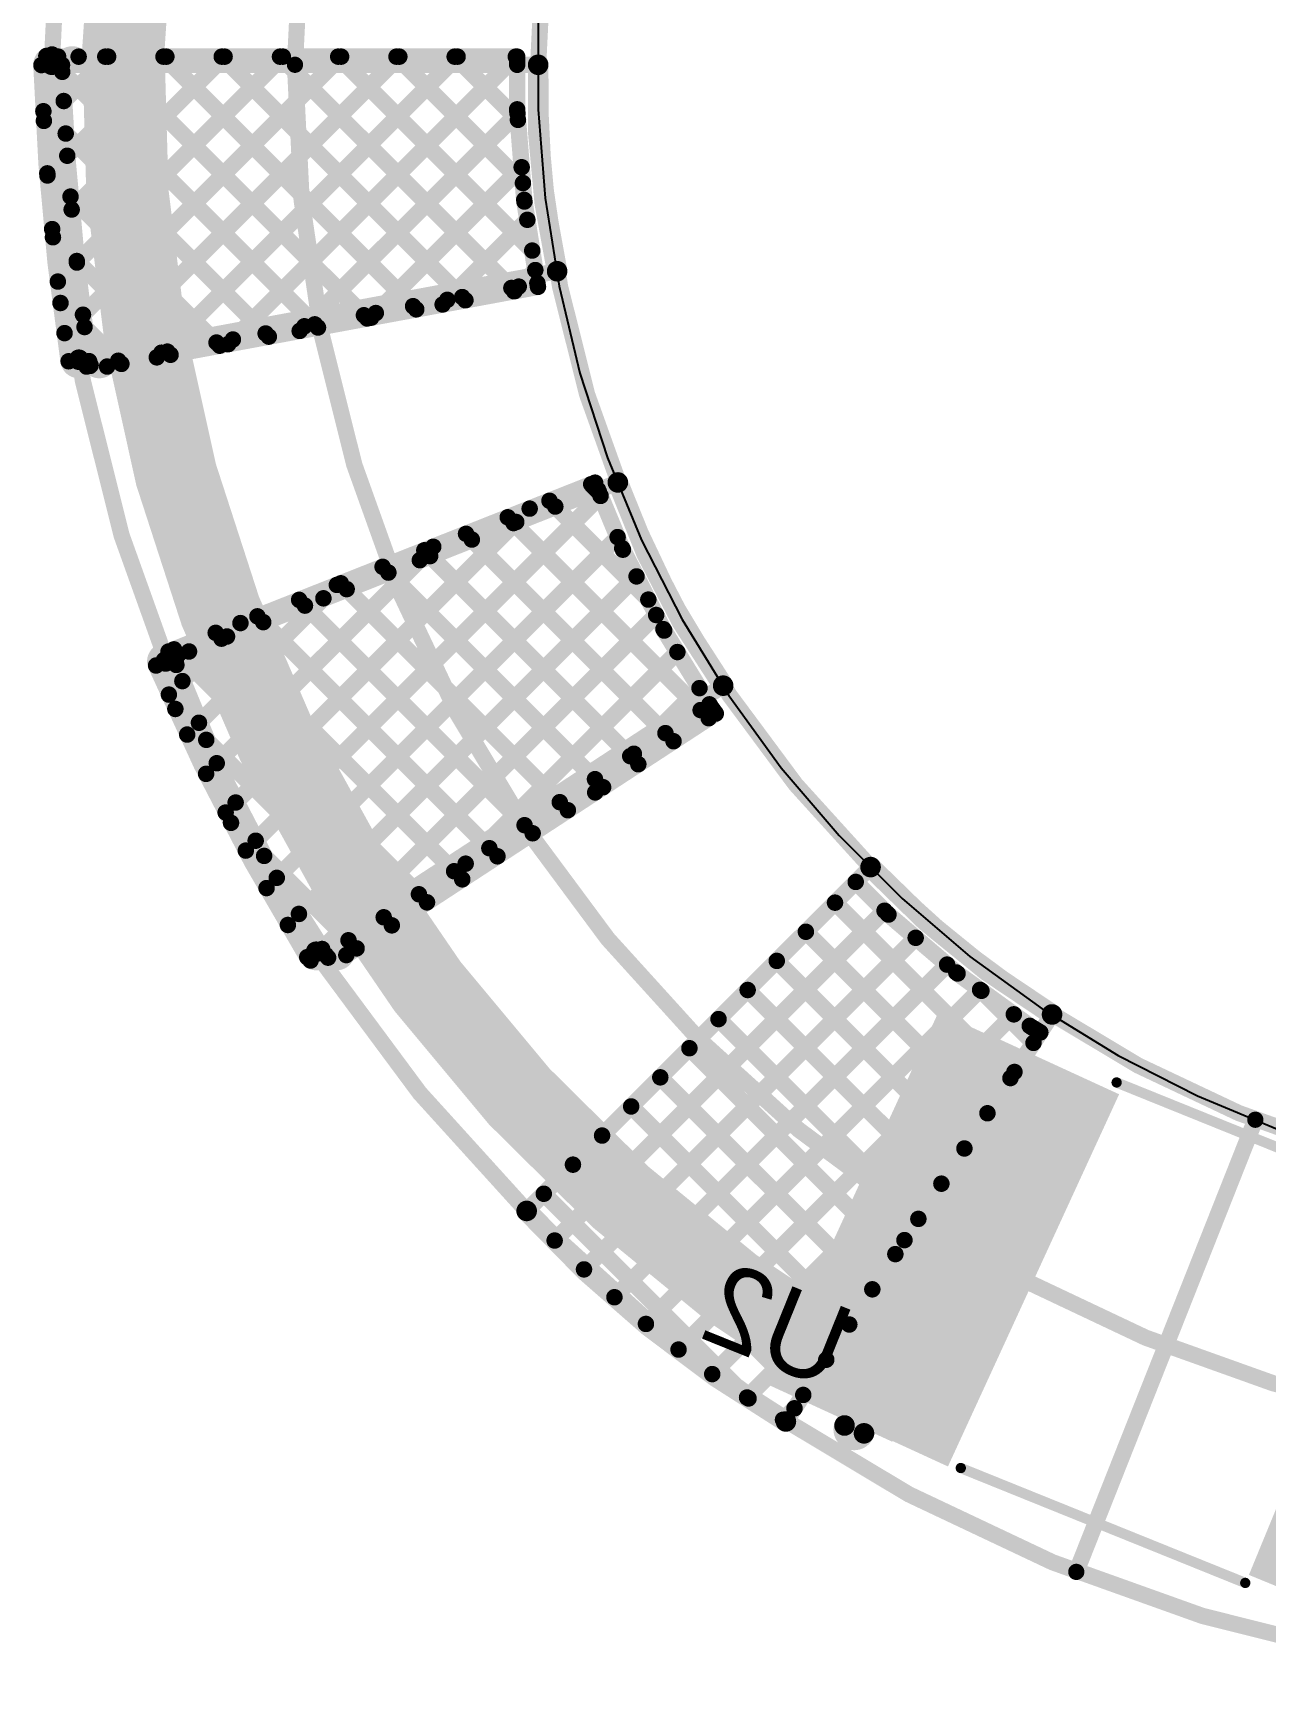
# Model space of a CAD drawing. Header units: millimetres. Extents: x 4.9 to 6.5, y 3.15 to 4.73.
# Drawn here: x 4.9 to 5.499, y 3.151 to 3.958 of the extents above; entities that cross this region are included whole.
import ezdxf

# ---------------------------------------------------------------- set-up
doc = ezdxf.new("R2010")
doc.units = ezdxf.units.MM
doc.header["$MEASUREMENT"] = 0
for name, color, linetype in [('BottomLayer', 5, 'Continuous'), ('BottomOverlay', 54, 'Continuous'), ('BottomPaste', 16, 'Continuous'), ('BottomSolder', 6, 'Continuous'), ('Mechanical1', 6, 'Continuous'), ('Mechanical2', 216, 'Continuous'), ('MultiLayer', 9, 'Continuous'), ('TopOverlay', 2, 'Continuous')]:
    doc.layers.add(name, color=color, linetype=linetype)

# ---------------------------------------------------------------- blocks, each defined once
blk = doc.blocks.new('SOP_8_B_2')
at = {"layer": 'BottomLayer'}
for points in [[(-0.13386, 0.06122), (-0.08268, 0.06122), (-0.13386, 0.08878), (-0.08268, 0.08878)], [(0.08268, 0.06122), (0.13386, 0.06122), (0.08268, 0.08878), (0.13386, 0.08878)], [(-0.13386, 0.01122), (-0.08268, 0.01122), (-0.13386, 0.03878), (-0.08268, 0.03878)], [(0.08268, 0.01122), (0.13386, 0.01122), (0.08268, 0.03878), (0.13386, 0.03878)], [(-0.13386, -0.03878), (-0.08268, -0.03878), (-0.13386, -0.01122), (-0.08268, -0.01122)], [(0.08268, -0.03878), (0.13386, -0.03878), (0.08268, -0.01122), (0.13386, -0.01122)], [(-0.13386, -0.08878), (-0.08268, -0.08878), (-0.13386, -0.06122), (-0.08268, -0.06122)], [(0.08268, -0.08878), (0.13386, -0.08878), (0.08268, -0.06122), (0.13386, -0.06122)]]:
    blk.add_solid(points, dxfattribs=at)
at = {"layer": 'BottomOverlay', "const_width": 0.005}
for points in [[(-0.072, 0.101), (0.077, 0.101)], [(-0.072, -0.101), (0.077, -0.101)]]:
    blk.add_lwpolyline(points, dxfattribs=at)
at = {"layer": 'BottomOverlay'}
for points, const_width in [([(-0.07325, 0.101, 1), (-0.07075, 0.101, 1)], 0.0025), ([(0.07575, 0.101, 1), (0.07825, 0.101, 1)], 0.0025), ([(-0.1219, -0.103, 1), (-0.1321, -0.103, 1)], 0.01), ([(-0.1346, -0.103, 1), (-0.1296, -0.103, 1)], 0.005), ([(-0.1244, -0.103, 1), (-0.1194, -0.103, 1)], 0.005), ([(-0.07325, -0.101, 1), (-0.07075, -0.101, 1)], 0.0025), ([(0.07575, -0.101, 1), (0.07825, -0.101, 1)], 0.0025)]:
    blk.add_lwpolyline(points, format="xyb", close=True, dxfattribs=dict(at, const_width=const_width))
at = {"layer": 'BottomPaste'}
for points in [[(-0.13386, 0.06122), (-0.08268, 0.06122), (-0.13386, 0.08878), (-0.08268, 0.08878)], [(0.08268, 0.06122), (0.13386, 0.06122), (0.08268, 0.08878), (0.13386, 0.08878)], [(-0.13386, 0.01122), (-0.08268, 0.01122), (-0.13386, 0.03878), (-0.08268, 0.03878)], [(0.08268, 0.01122), (0.13386, 0.01122), (0.08268, 0.03878), (0.13386, 0.03878)], [(-0.13386, -0.03878), (-0.08268, -0.03878), (-0.13386, -0.01122), (-0.08268, -0.01122)], [(0.08268, -0.03878), (0.13386, -0.03878), (0.08268, -0.01122), (0.13386, -0.01122)], [(-0.13386, -0.08878), (-0.08268, -0.08878), (-0.13386, -0.06122), (-0.08268, -0.06122)], [(0.08268, -0.08878), (0.13386, -0.08878), (0.08268, -0.06122), (0.13386, -0.06122)]]:
    blk.add_solid(points, dxfattribs=at)
at = {"layer": 'BottomSolder'}
for points in [[(-0.13786, 0.05722), (-0.07868, 0.05722), (-0.13786, 0.09278), (-0.07868, 0.09278)], [(0.07868, 0.05722), (0.13786, 0.05722), (0.07868, 0.09278), (0.13786, 0.09278)], [(-0.13786, 0.00722), (-0.07868, 0.00722), (-0.13786, 0.04278), (-0.07868, 0.04278)], [(0.07868, 0.00722), (0.13786, 0.00722), (0.07868, 0.04278), (0.13786, 0.04278)], [(-0.13786, -0.04278), (-0.07868, -0.04278), (-0.13786, -0.00722), (-0.07868, -0.00722)], [(0.07868, -0.04278), (0.13786, -0.04278), (0.07868, -0.00722), (0.13786, -0.00722)], [(-0.13786, -0.09278), (-0.07868, -0.09278), (-0.13786, -0.05722), (-0.07868, -0.05722)], [(0.07868, -0.09278), (0.13786, -0.09278), (0.07868, -0.05722), (0.13786, -0.05722)]]:
    blk.add_solid(points, dxfattribs=at)

msp = doc.modelspace()

# ---------------------------------------------------------------- linework, layer by layer
at = {"layer": 'BottomLayer', "const_width": 0.04}
msp.add_lwpolyline([(5.2972, 3.30932, -0.609841), (5.38463, 4.607)], format="xyb", dxfattribs=at)
at = {"layer": 'BottomLayer', "const_width": 0.02}
msp.add_lwpolyline([(5.2872, 3.30932, 1), (5.3072, 3.30932, 1)], format="xyb", close=True, dxfattribs=at)
at = {"layer": 'BottomLayer'}
for points in [[(5.25644, 3.30141), (5.31717, 3.27349), (5.33957, 3.48222), (5.4003, 3.4543)], [(5.28067, 3.29068), (5.34417, 3.26149), (5.3638, 3.47149), (5.4273, 3.4423)], [(5.614, 3.20561), (5.50709, 3.24957), (5.59724, 3.16484), (5.49033, 3.20881)]]:
    msp.add_solid(points, dxfattribs=at)
at = {"layer": 'BottomOverlay', "const_width": 0.008}
for points in [[(4.91387, 3.9424, -0.624855), (4.92197, 3.94635)], [(4.92706, 3.79843, -0.023778), (4.91388, 3.94218)], [(4.93579, 3.7958, -0.640239), (4.92706, 3.79843)], [(4.96916, 3.65257, -0.500761), (4.97559, 3.65738)], [(5.04312, 3.50866, -0.065456), (4.96945, 3.65086)], [(5.05198, 3.50991, -0.614568), (5.04312, 3.50866)]]:
    msp.add_lwpolyline(points, format="xyb", dxfattribs=at)
at = {"layer": 'BottomOverlay', "const_width": 0.004}
for points in [[(4.91187, 3.9424, 1), (4.91587, 3.9424, 1)], [(4.91188, 3.94218, 1), (4.91588, 3.94218, 1)], [(4.91997, 3.94635, 1), (4.92397, 3.94635, 1)], [(4.91997, 3.94635, 1), (4.92397, 3.94635, 1)], [(4.93291, 3.94635, 1), (4.93691, 3.94635, 1)], [(4.9343, 3.94635, 1), (4.9383, 3.94635, 1)], [(4.96119, 3.94635, 1), (4.96519, 3.94635, 1)], [(4.96259, 3.94635, 1), (4.96659, 3.94635, 1)], [(4.98948, 3.94635, 1), (4.99348, 3.94635, 1)], [(4.99087, 3.94635, 1), (4.99487, 3.94635, 1)], [(5.01776, 3.94635, 1), (5.02176, 3.94635, 1)], [(5.01916, 3.94635, 1), (5.02316, 3.94635, 1)], [(5.04604, 3.94635, 1), (5.05004, 3.94635, 1)], [(5.04744, 3.94635, 1), (5.05144, 3.94635, 1)], [(5.04744, 3.94635, 1), (5.05144, 3.94635, 1)], [(5.07433, 3.94635, 1), (5.07833, 3.94635, 1)], [(5.07572, 3.94635, 1), (5.07972, 3.94635, 1)], [(5.10261, 3.94635, 1), (5.10661, 3.94635, 1)], [(5.10401, 3.94635, 1), (5.10801, 3.94635, 1)], [(5.13229, 3.94635, 1), (5.13629, 3.94635, 1)], [(5.13296, 3.94635, 1), (5.13696, 3.94635, 1)], [(5.13296, 3.94635, 1), (5.13696, 3.94635, 1)], [(5.13296, 3.9424, 1), (5.13696, 3.9424, 1)], [(5.13296, 3.9424, 1), (5.13696, 3.9424, 1)], [(4.91202, 3.93896, 1), (4.91602, 3.93896, 1)], [(4.91274, 3.92479, 1), (4.91674, 3.92479, 1)], [(5.13296, 3.92075, 1), (5.13696, 3.92075, 1)], [(5.13299, 3.91995, 1), (5.13699, 3.91995, 1)], [(5.13308, 3.91885, 1), (5.13708, 3.91885, 1)], [(4.9137, 3.90899, 1), (4.9177, 3.90899, 1)], [(5.13333, 3.91564, 1), (5.13733, 3.91564, 1)], [(4.91445, 3.89821, 1), (4.91845, 3.89821, 1)], [(5.13514, 3.89263, 1), (5.13914, 3.89263, 1)], [(5.13575, 3.88494, 1), (5.13975, 3.88494, 1)], [(4.91603, 3.87838, 1), (4.92003, 3.87838, 1)], [(5.13639, 3.87677, 1), (5.14039, 3.87677, 1)], [(4.91659, 3.87207, 1), (4.92059, 3.87207, 1)], [(5.13648, 3.87597, 1), (5.14048, 3.87597, 1)], [(5.13789, 3.8671, 1), (5.14189, 3.8671, 1)], [(5.14026, 3.85214, 1), (5.14426, 3.85214, 1)], [(4.91906, 3.84707, 1), (4.92306, 3.84707, 1)], [(4.91914, 3.84633, 1), (4.92314, 3.84633, 1)], [(5.14176, 3.84268, 1), (5.14576, 3.84268, 1)], [(5.10782, 3.82801, 1), (5.11182, 3.82801, 1)], [(5.13146, 3.83238, 1), (5.13546, 3.83238, 1)], [(5.13169, 3.83243, 1), (5.13569, 3.83243, 1)], [(5.14305, 3.83453, 1), (5.14705, 3.83453, 1)], [(5.14305, 3.83453, 1), (5.14705, 3.83453, 1)], [(4.92208, 3.82099, 1), (4.92608, 3.82099, 1)], [(4.92208, 3.82099, 1), (4.92608, 3.82099, 1)], [(5.08395, 3.82359, 1), (5.08795, 3.82359, 1)], [(5.09675, 3.82596, 1), (5.10075, 3.82596, 1)], [(4.92284, 3.815, 1), (4.92684, 3.815, 1)], [(5.02734, 3.81312, 1), (5.03134, 3.81312, 1)], [(5.03622, 3.81476, 1), (5.04022, 3.81476, 1)], [(5.06009, 3.81918, 1), (5.06409, 3.81918, 1)], [(5.06205, 3.81954, 1), (5.06605, 3.81954, 1)], [(4.98848, 3.80593, 1), (4.99248, 3.80593, 1)], [(4.99263, 3.80669, 1), (4.99663, 3.80669, 1)], [(5.01235, 3.81034, 1), (5.01635, 3.81034, 1)], [(4.92506, 3.79843, 1), (4.92906, 3.79843, 1)], [(4.92506, 3.79843, 1), (4.92906, 3.79843, 1)], [(4.9258, 3.79643, 1), (4.9298, 3.79643, 1)], [(4.93379, 3.7958, 1), (4.93779, 3.7958, 1)], [(4.93379, 3.7958, 1), (4.93779, 3.7958, 1)], [(4.94075, 3.79709, 1), (4.94475, 3.79709, 1)], [(4.95793, 3.80027, 1), (4.96193, 3.80027, 1)], [(4.96462, 3.80151, 1), (4.96862, 3.80151, 1)], [(5.1722, 3.736, 1), (5.1762, 3.736, 1)], [(5.1722, 3.736, 1), (5.1762, 3.736, 1)], [(5.17346, 3.73296, 1), (5.17746, 3.73296, 1)], [(5.15146, 3.7278, 1), (5.15547, 3.7278, 1)], [(5.1312, 3.71977, 1), (5.1352, 3.71977, 1)], [(5.1325, 3.72029, 1), (5.1365, 3.72029, 1)], [(5.11094, 3.71175, 1), (5.11494, 3.71175, 1)], [(5.18174, 3.71296, 1), (5.18574, 3.71296, 1)], [(5.18174, 3.71296, 1), (5.18574, 3.71296, 1)], [(5.18398, 3.70756, 1), (5.18798, 3.70756, 1)], [(5.18431, 3.70684, 1), (5.18831, 3.70684, 1)], [(5.08568, 3.70175, 1), (5.08968, 3.70175, 1)], [(5.09068, 3.70373, 1), (5.09468, 3.70373, 1)], [(5.07041, 3.69571, 1), (5.07441, 3.69571, 1)], [(5.19093, 3.69386, 1), (5.19493, 3.69386, 1)], [(5.03886, 3.68322, 1), (5.04286, 3.68322, 1)], [(5.05015, 3.68769, 1), (5.05415, 3.68769, 1)], [(5.19666, 3.6826, 1), (5.20066, 3.6826, 1)], [(5.02989, 3.67967, 1), (5.03389, 3.67967, 1)], [(5.20047, 3.67512, 1), (5.20447, 3.67512, 1)], [(5.00963, 3.67164, 1), (5.01363, 3.67164, 1)], [(5.20398, 3.66825, 1), (5.20798, 3.66825, 1)], [(5.20437, 3.66755, 1), (5.20837, 3.66755, 1)], [(4.98936, 3.66362, 1), (4.99336, 3.66362, 1)], [(4.99204, 3.66468, 1), (4.99604, 3.66468, 1)], [(4.96716, 3.65257, 1), (4.97116, 3.65257, 1)], [(4.96745, 3.65086, 1), (4.97145, 3.65086, 1)], [(4.96861, 3.6561, 1), (4.97261, 3.6561, 1)], [(4.97359, 3.65738, 1), (4.97759, 3.65738, 1)], [(4.97359, 3.65738, 1), (4.97759, 3.65738, 1)], [(5.21076, 3.65712, 1), (5.21476, 3.65712, 1)], [(4.97036, 3.643, 1), (4.97436, 3.643, 1)], [(5.2215, 3.63958, 1), (5.2255, 3.63958, 1)], [(5.227, 3.63062, 1), (5.231, 3.63062, 1)], [(5.22744, 3.62995, 1), (5.23144, 3.62995, 1)], [(5.22942, 3.62722, 1), (5.23342, 3.62722, 1)], [(5.22942, 3.62722, 1), (5.23342, 3.62722, 1)], [(4.97841, 3.62276, 1), (4.98241, 3.62276, 1)], [(5.22599, 3.62498, 1), (5.22999, 3.62498, 1)], [(4.98196, 3.61446, 1), (4.98596, 3.61446, 1)], [(5.20889, 3.6138, 1), (5.21289, 3.6138, 1)], [(4.98704, 3.60311, 1), (4.99104, 3.60311, 1)], [(5.19179, 3.60262, 1), (5.19579, 3.60262, 1)], [(5.17085, 3.58893, 1), (5.17485, 3.58893, 1)], [(5.17469, 3.59144, 1), (5.17869, 3.59144, 1)], [(4.99623, 3.58402, 1), (5.00023, 3.58402, 1)], [(5.15758, 3.58026, 1), (5.16158, 3.58026, 1)], [(5.00596, 3.56546, 1), (5.00996, 3.56546, 1)], [(5.14048, 3.56908, 1), (5.14448, 3.56908, 1)], [(5.01006, 3.55808, 1), (5.01406, 3.55808, 1)], [(5.12338, 3.55789, 1), (5.12738, 3.55789, 1)], [(5.01621, 3.54743, 1), (5.02021, 3.54743, 1)], [(5.01621, 3.54743, 1), (5.02021, 3.54743, 1)], [(5.10628, 3.54671, 1), (5.11028, 3.54671, 1)], [(5.02696, 3.5299, 1), (5.03097, 3.5299, 1)], [(5.08915, 3.53552, 1), (5.09315, 3.53552, 1)], [(5.08917, 3.53553, 1), (5.09317, 3.53553, 1)], [(5.07207, 3.52435, 1), (5.07607, 3.52435, 1)], [(5.05497, 3.51317, 1), (5.05897, 3.51317, 1)], [(5.03822, 3.51287, 1), (5.04222, 3.51287, 1)], [(5.04112, 3.50866, 1), (5.04512, 3.50866, 1)], [(5.04112, 3.50866, 1), (5.04512, 3.50866, 1)], [(5.04998, 3.50991, 1), (5.05398, 3.50991, 1)], [(5.04998, 3.50991, 1), (5.05398, 3.50991, 1)]]:
    msp.add_lwpolyline(points, format="xyb", close=True, dxfattribs=at)
at = {"layer": 'BottomOverlay', "const_width": 0.008}
for points in [[(4.91474, 3.92479), (4.9363, 3.94635)], [(4.91645, 3.89821), (4.96459, 3.94635)], [(4.91859, 3.87207), (4.99287, 3.94635)], [(4.92114, 3.84633), (5.02116, 3.94635)], [(4.92197, 3.94635), (5.13496, 3.94635)], [(4.92408, 3.82099), (5.04944, 3.94635)], [(4.92408, 3.82099), (5.04944, 3.94635)], [(4.9278, 3.79643), (5.07772, 3.94635)], [(4.93491, 3.94635), (5.06209, 3.81918)], [(4.95993, 3.80027), (5.10601, 3.94635)], [(4.96319, 3.94635), (5.08595, 3.82359)], [(4.99148, 3.94635), (5.10982, 3.82801)], [(4.99463, 3.80669), (5.13429, 3.94635)], [(5.01976, 3.94635), (5.13369, 3.83243)], [(5.04804, 3.94635), (5.14226, 3.85214)], [(5.07633, 3.94635), (5.13775, 3.88494)], [(5.10461, 3.94635), (5.13533, 3.91564)], [(5.13496, 3.9424), (5.13496, 3.94635)], [(5.13496, 3.92075), (5.13496, 3.9424)], [(4.91402, 3.93896), (5.03822, 3.81476)], [(5.02934, 3.81312), (5.13508, 3.91885)], [(5.13499, 3.91995), (5.13839, 3.87677)], [(4.9157, 3.90899), (5.01435, 3.81034)], [(5.06405, 3.81954), (5.13714, 3.89263)], [(4.91803, 3.87838), (4.99048, 3.80593)], [(5.13848, 3.87597), (5.14505, 3.83453)], [(5.09875, 3.82596), (5.13989, 3.8671)], [(4.92106, 3.84707), (4.96662, 3.80151)], [(5.13346, 3.83238), (5.14376, 3.84268)], [(4.93579, 3.7958), (5.14505, 3.83453)], [(4.92484, 3.815), (4.94275, 3.79709)], [(4.97559, 3.65738), (5.1742, 3.736)], [(5.00796, 3.56546), (5.17546, 3.73296)], [(5.1742, 3.736), (5.18598, 3.70756)], [(5.15346, 3.7278), (5.19866, 3.6826)], [(4.99823, 3.58402), (5.1345, 3.72029)], [(5.1332, 3.71977), (5.22799, 3.62498)], [(5.01821, 3.54743), (5.18374, 3.71296)], [(5.01821, 3.54743), (5.18374, 3.71296)], [(5.11294, 3.71175), (5.21089, 3.6138)], [(5.18631, 3.70684), (5.20598, 3.66825)], [(4.98904, 3.60311), (5.08768, 3.70175)], [(5.09268, 3.70373), (5.19379, 3.60262)], [(5.02897, 3.5299), (5.19293, 3.69386)], [(5.07241, 3.69571), (5.17669, 3.59144)], [(4.98041, 3.62276), (5.04086, 3.68322)], [(5.05215, 3.68769), (5.15958, 3.58026)], [(5.03189, 3.67967), (5.14248, 3.56908)], [(5.04022, 3.51287), (5.20247, 3.67512)], [(5.01163, 3.67164), (5.12538, 3.55789)], [(5.20637, 3.66755), (5.229, 3.63062)], [(4.97236, 3.643), (4.99404, 3.66468)], [(4.99136, 3.66362), (5.10828, 3.54671)], [(4.97061, 3.6561), (5.09117, 3.53553)], [(5.09115, 3.53552), (5.21276, 3.65712)], [(5.17285, 3.58893), (5.2235, 3.63958)], [(5.05198, 3.50991), (5.23142, 3.62722)], [(5.22944, 3.62995), (5.23142, 3.62722)], [(4.98396, 3.61446), (5.07407, 3.52435)], [(5.01206, 3.55808), (5.05697, 3.51317)]]:
    msp.add_lwpolyline(points, dxfattribs=at)
at = {"layer": 'Mechanical1'}
for points, const_width in [([(6.36563, 3.9424, 1), (5.02704, 3.9424, 1)], 0.00787), ([(6.36563, 3.9424, 1), (5.02704, 3.9424, 1)], 0.00787), ([(4.90643, 3.9424, 1), (4.91143, 3.9424, 1)], 0.005), ([(4.90697, 3.9424, 1), (4.9109, 3.9424, 1)], 0.00394), ([(4.90697, 3.9424, 1), (4.9109, 3.9424, 1)], 0.00394), ([(5.02508, 3.9424, 1), (5.02901, 3.9424, 1)], 0.00394), ([(5.02508, 3.9424, 1), (5.02901, 3.9424, 1)], 0.00394), ([(5.14265, 3.9424, 1), (5.14765, 3.9424, 1)], 0.005), ([(5.14319, 3.9424, 1), (5.14712, 3.9424, 1)], 0.00394), ([(5.14319, 3.9424, 1), (5.14712, 3.9424, 1)], 0.00394), ([(5.15186, 3.84211, 1), (5.15686, 3.84211, 1)], 0.005), ([(5.15239, 3.84211, 1), (5.15632, 3.84211, 1)], 0.00394), ([(5.15239, 3.84211, 1), (5.15632, 3.84211, 1)], 0.00394), ([(4.91958, 3.79913, 1), (4.92458, 3.79913, 1)], 0.005), ([(4.92011, 3.79913, 1), (4.92405, 3.79913, 1)], 0.00394), ([(4.92011, 3.79913, 1), (4.92405, 3.79913, 1)], 0.00394), ([(5.18135, 3.73951, 1), (5.18635, 3.73951, 1)], 0.005), ([(5.18189, 3.73951, 1), (5.18582, 3.73951, 1)], 0.00394), ([(5.18189, 3.73951, 1), (5.18582, 3.73951, 1)], 0.00394), ([(4.96172, 3.65256, 1), (4.96672, 3.65256, 1)], 0.005), ([(4.96225, 3.65256, 1), (4.96619, 3.65256, 1)], 0.00394), ([(4.96225, 3.65256, 1), (4.96619, 3.65256, 1)], 0.00394), ([(5.2325, 3.64079, 1), (5.2375, 3.64079, 1)], 0.005), ([(5.23303, 3.64079, 1), (5.23697, 3.64079, 1)], 0.00394), ([(5.23303, 3.64079, 1), (5.23697, 3.64079, 1)], 0.00394), ([(5.30409, 3.55266, 1), (5.30909, 3.55266, 1)], 0.005), ([(5.30462, 3.55266, 1), (5.30856, 3.55266, 1)], 0.00394), ([(5.30462, 3.55266, 1), (5.30856, 3.55266, 1)], 0.00394), ([(5.03478, 3.51153, 1), (5.03978, 3.51153, 1)], 0.005), ([(5.03532, 3.51153, 1), (5.03925, 3.51153, 1)], 0.00394), ([(5.03532, 3.51153, 1), (5.03925, 3.51153, 1)], 0.00394), ([(5.39222, 3.48107, 1), (5.39722, 3.48107, 1)], 0.005), ([(5.39276, 3.48107, 1), (5.39669, 3.48107, 1)], 0.00394), ([(5.39276, 3.48107, 1), (5.39669, 3.48107, 1)], 0.00394), ([(5.49148, 3.42992, 1), (5.49542, 3.42992, 1)], 0.00394), ([(5.49148, 3.42992, 1), (5.49542, 3.42992, 1)], 0.00394), ([(5.13706, 3.38562, 1), (5.14206, 3.38562, 1)], 0.005), ([(5.13759, 3.38562, 1), (5.14153, 3.38562, 1)], 0.00394), ([(5.13759, 3.38562, 1), (5.14153, 3.38562, 1)], 0.00394), ([(5.26296, 3.28335, 1), (5.26796, 3.28335, 1)], 0.005), ([(5.26349, 3.28335, 1), (5.26743, 3.28335, 1)], 0.00394), ([(5.26349, 3.28335, 1), (5.26743, 3.28335, 1)], 0.00394), ([(5.40453, 3.21028, 1), (5.40847, 3.21028, 1)], 0.00394), ([(5.40453, 3.21028, 1), (5.40847, 3.21028, 1)], 0.00394)]:
    msp.add_lwpolyline(points, format="xyb", close=True, dxfattribs=dict(at, const_width=const_width))
at = {"layer": 'Mechanical1', "const_width": 0.01}
for points in [[(4.92208, 3.79913, -0.029569), (4.90893, 3.9424)], [(5.15436, 3.84211, -0.066057), (5.14515, 3.9424)], [(5.235, 3.64079, -0.070855), (5.18385, 3.73951)], [(5.03728, 3.51153, -0.036059), (4.96422, 3.65256)], [(5.39472, 3.48107, -0.067837), (5.30659, 3.55266)], [(5.26546, 3.28335, -0.074999), (5.13956, 3.38562)]]:
    msp.add_lwpolyline(points, format="xyb", dxfattribs=at)
at = {"layer": 'Mechanical1', "const_width": 0.00787}
for points in [[(4.90893, 3.9424), (5.14515, 3.9424)], [(4.90893, 3.9424), (5.14515, 3.9424)], [(4.92208, 3.79913), (5.15436, 3.84211)], [(4.92208, 3.79913), (5.15436, 3.84211)], [(4.96422, 3.65256), (5.18385, 3.73951)], [(4.96422, 3.65256), (5.18385, 3.73951)], [(5.03728, 3.51153), (5.235, 3.64079)], [(5.03728, 3.51153), (5.235, 3.64079)], [(5.13956, 3.38562), (5.30659, 3.55266)], [(5.13956, 3.38562), (5.30659, 3.55266)], [(5.26546, 3.28335), (5.39472, 3.48107)], [(5.26546, 3.28335), (5.39472, 3.48107)], [(5.4065, 3.21028), (5.49345, 3.42992)], [(5.4065, 3.21028), (5.49345, 3.42992)]]:
    msp.add_lwpolyline(points, dxfattribs=at)
at = {"layer": 'Mechanical2'}
for points, const_width in [([(6.48374, 3.9424, 1), (4.90893, 3.9424, 1)], 0.00787), ([(6.24752, 3.9424, 1), (5.14515, 3.9424, 1)], 0.00787), ([(4.90697, 3.9424, 1), (4.9109, 3.9424, 1)], 0.00394), ([(5.14319, 3.9424, 1), (5.14712, 3.9424, 1)], 0.00394)]:
    msp.add_lwpolyline(points, format="xyb", close=True, dxfattribs=dict(at, const_width=const_width))
at = {"layer": 'MultiLayer'}
for p, q in [((5.14515, 3.96406), (5.14515, 3.9424)), ((5.14515, 3.9424), (5.14515, 3.9424)), ((5.14515, 3.9424), (5.14515, 3.92075)), ((5.14515, 3.92075), (5.14855, 3.87757)), ((5.14855, 3.87757), (5.15533, 3.83479)), ((5.15533, 3.83479), (5.16544, 3.79267)), ((5.16544, 3.79267), (5.17882, 3.75148)), ((5.17882, 3.75148), (5.1954, 3.71147)), ((5.1954, 3.71147), (5.21506, 3.67287)), ((5.21506, 3.67287), (5.23769, 3.63595)), ((5.23769, 3.63595), (5.26315, 3.60091)), ((5.26315, 3.60091), (5.29128, 3.56797)), ((5.29128, 3.56797), (5.3219, 3.53734)), ((5.3219, 3.53734), (5.35484, 3.50922)), ((5.35484, 3.50922), (5.38988, 3.48376)), ((5.38988, 3.48376), (5.42681, 3.46113)), ((5.42681, 3.46113), (5.4654, 3.44146)), ((5.4654, 3.44146), (5.50542, 3.42489))]:
    msp.add_line(p, q, dxfattribs=at)
at = {"layer": 'TopOverlay', "const_width": 0.008}
for points in [[(4.90392, 3.94224, -0.636164), (4.91202, 3.94635)], [(4.91712, 3.79837, -0.029569), (4.90392, 3.94224)], [(4.92583, 3.7958, -0.636168), (4.91712, 3.79837)], [(4.95961, 3.65058, -0.634961), (4.96564, 3.65737)], [(5.03301, 3.50891, -0.036059), (4.95961, 3.65058)], [(5.04203, 3.50991, -0.634968), (5.03301, 3.50891)], [(5.26546, 3.28335, -0.074999), (5.13956, 3.38562)]]:
    msp.add_lwpolyline(points, format="xyb", dxfattribs=at)
for points in [[(4.90392, 3.94226), (4.90908, 3.94741)], [(4.9051, 3.91515), (4.9363, 3.94635)], [(4.9063, 3.94667), (5.03667, 3.81631)], [(4.90684, 3.88861), (4.96459, 3.94635)], [(4.90911, 3.86259), (4.99287, 3.94635)], [(4.91188, 3.83708), (5.02116, 3.94635)], [(4.91202, 3.94635), (5.13496, 3.94635)], [(4.91513, 3.81204), (5.04944, 3.94635)], [(4.91513, 3.81204), (5.04944, 3.94635)], [(4.92748, 3.79611), (5.07772, 3.94635)], [(4.93491, 3.94635), (5.06053, 3.82073)], [(4.96218, 3.80253), (5.10601, 3.94635)], [(4.96319, 3.94635), (5.0844, 3.82514)], [(4.99148, 3.94635), (5.10827, 3.82956)], [(4.99689, 3.80895), (5.13429, 3.94635)], [(5.01976, 3.94635), (5.13214, 3.83398)], [(5.04804, 3.94635), (5.14226, 3.85214)], [(5.07633, 3.94635), (5.13775, 3.88494)], [(5.10461, 3.94635), (5.13533, 3.91564)], [(5.13496, 3.9424), (5.13496, 3.94635)], [(5.13496, 3.92075), (5.13496, 3.9424)], [(4.90485, 3.91984), (5.0128, 3.81189)], [(5.0316, 3.81537), (5.13508, 3.91885)], [(5.13499, 3.91995), (5.13839, 3.87677)], [(5.0663, 3.8218), (5.13714, 3.89263)], [(4.90676, 3.88965), (4.98893, 3.80748)], [(5.13848, 3.87597), (5.14476, 3.83631)], [(5.10101, 3.82822), (5.13989, 3.8671)], [(4.9095, 3.85862), (4.96506, 3.80306)], [(4.92583, 3.7958), (5.14476, 3.83631)], [(5.13572, 3.83464), (5.14376, 3.84268)], [(4.91316, 3.82668), (4.9412, 3.79864)], [(4.96564, 3.65737), (5.1728, 3.73939)], [(5.1728, 3.73939), (5.18598, 3.70756)], [(5.00316, 3.56066), (5.17546, 3.73296)], [(5.17091, 3.73864), (5.17466, 3.73488)], [(4.99337, 3.57916), (5.14102, 3.7268)], [(5.15065, 3.73062), (5.19866, 3.6826)], [(5.13038, 3.72259), (5.22406, 3.62892)], [(4.98388, 3.59795), (5.0942, 3.70827)], [(5.01324, 3.54246), (5.18374, 3.71296)], [(5.01324, 3.54246), (5.18374, 3.71296)], [(5.11012, 3.71457), (5.20696, 3.61773)], [(5.18631, 3.70684), (5.20598, 3.66825)], [(5.08986, 3.70655), (5.18986, 3.60655)], [(5.0236, 3.52453), (5.19293, 3.69386)], [(5.0696, 3.69853), (5.17275, 3.59537)], [(4.97469, 3.61704), (5.04738, 3.68973)], [(5.04933, 3.69051), (5.15565, 3.58419)], [(5.00881, 3.67446), (5.12144, 3.56183)], [(5.02907, 3.68248), (5.13855, 3.57301)], [(5.03463, 3.50727), (5.20247, 3.67512)], [(4.9658, 3.63644), (5.00056, 3.6712)], [(4.98855, 3.66644), (5.10434, 3.55065)], [(5.20637, 3.66755), (5.22833, 3.63171)], [(4.96828, 3.65842), (5.08724, 3.53946)], [(5.10994, 3.55431), (5.21276, 3.65712)], [(5.19164, 3.60772), (5.2235, 3.63958)], [(4.96895, 3.62947), (5.07014, 3.52828)], [(5.04203, 3.50991), (5.22833, 3.63171)], [(4.99598, 3.57416), (5.05303, 3.5171)], [(5.13956, 3.38562), (5.29938, 3.54545)], [(5.29938, 3.54545), (5.3147, 3.53014)], [(5.15315, 3.37124), (5.31337, 3.53146)], [(5.28932, 3.53538), (5.37452, 3.45017)], [(5.31528, 3.52959), (5.34822, 3.50146)], [(5.27517, 3.52124), (5.36334, 3.43307)], [(5.16741, 3.35722), (5.3285, 3.5183)], [(5.18219, 3.34371), (5.34375, 3.50528)], [(5.18219, 3.34371), (5.34375, 3.50528)], [(5.26103, 3.50709), (5.35216, 3.41596)], [(5.34885, 3.50097), (5.38389, 3.47551)], [(5.19749, 3.33073), (5.35978, 3.49302)], [(5.24689, 3.49295), (5.34098, 3.39886)], [(5.36042, 3.49256), (5.38571, 3.46727)], [(5.21332, 3.31828), (5.37617, 3.48112)], [(5.23275, 3.47881), (5.3298, 3.38176)], [(5.38455, 3.47506), (5.38901, 3.47233)], [(5.26546, 3.28335), (5.38901, 3.47233)], [(5.2186, 3.46467), (5.31862, 3.36465)], [(5.20446, 3.45052), (5.30744, 3.34755)], [(5.22969, 3.30636), (5.37646, 3.45313)], [(5.19032, 3.43638), (5.29625, 3.33045)], [(5.17618, 3.42224), (5.28507, 3.31335)], [(5.16204, 3.4081), (5.27389, 3.29624)], [(5.14789, 3.39396), (5.24733, 3.29452)], [(5.2466, 3.29499), (5.32305, 3.37144)], [(5.26407, 3.28417), (5.26964, 3.28974)]]:
    msp.add_lwpolyline(points, dxfattribs=at)
at = {"layer": 'TopOverlay', "const_width": 0.004}
for points in [[(4.90192, 3.94226, 1), (4.90592, 3.94226, 1)], [(4.90192, 3.94224, 1), (4.90592, 3.94224, 1)], [(4.90192, 3.94224, 1), (4.90592, 3.94224, 1)], [(4.9043, 3.94667, 1), (4.9083, 3.94667, 1)], [(4.90708, 3.94741, 1), (4.91108, 3.94741, 1)], [(4.91002, 3.94635, 1), (4.91402, 3.94635, 1)], [(4.91002, 3.94635, 1), (4.91402, 3.94635, 1)], [(4.93291, 3.94635, 1), (4.93691, 3.94635, 1)], [(4.9343, 3.94635, 1), (4.9383, 3.94635, 1)], [(4.96119, 3.94635, 1), (4.96519, 3.94635, 1)], [(4.96259, 3.94635, 1), (4.96659, 3.94635, 1)], [(4.98948, 3.94635, 1), (4.99348, 3.94635, 1)], [(4.99087, 3.94635, 1), (4.99487, 3.94635, 1)], [(5.01776, 3.94635, 1), (5.02176, 3.94635, 1)], [(5.01916, 3.94635, 1), (5.02316, 3.94635, 1)], [(5.04604, 3.94635, 1), (5.05004, 3.94635, 1)], [(5.04744, 3.94635, 1), (5.05144, 3.94635, 1)], [(5.04744, 3.94635, 1), (5.05144, 3.94635, 1)], [(5.07433, 3.94635, 1), (5.07833, 3.94635, 1)], [(5.07572, 3.94635, 1), (5.07972, 3.94635, 1)], [(5.10261, 3.94635, 1), (5.10661, 3.94635, 1)], [(5.10401, 3.94635, 1), (5.10801, 3.94635, 1)], [(5.13229, 3.94635, 1), (5.13629, 3.94635, 1)], [(5.13296, 3.94635, 1), (5.13696, 3.94635, 1)], [(5.13296, 3.94635, 1), (5.13696, 3.94635, 1)], [(5.13296, 3.9424, 1), (5.13696, 3.9424, 1)], [(5.13296, 3.9424, 1), (5.13696, 3.9424, 1)], [(4.90285, 3.91984, 1), (4.90685, 3.91984, 1)], [(5.13296, 3.92075, 1), (5.13696, 3.92075, 1)], [(5.13299, 3.91995, 1), (5.13699, 3.91995, 1)], [(5.13308, 3.91885, 1), (5.13708, 3.91885, 1)], [(4.9031, 3.91515, 1), (4.9071, 3.91515, 1)], [(5.13333, 3.91564, 1), (5.13733, 3.91564, 1)], [(5.13514, 3.89263, 1), (5.13914, 3.89263, 1)], [(4.90476, 3.88965, 1), (4.90876, 3.88965, 1)], [(4.90484, 3.88861, 1), (4.90884, 3.88861, 1)], [(5.13575, 3.88494, 1), (5.13975, 3.88494, 1)], [(5.13639, 3.87677, 1), (5.14039, 3.87677, 1)], [(5.13648, 3.87597, 1), (5.14048, 3.87597, 1)], [(4.90711, 3.86259, 1), (4.91111, 3.86259, 1)], [(5.13789, 3.8671, 1), (5.14189, 3.8671, 1)], [(4.9075, 3.85862, 1), (4.9115, 3.85862, 1)], [(5.14026, 3.85214, 1), (5.14426, 3.85214, 1)], [(4.90988, 3.83708, 1), (4.91388, 3.83708, 1)], [(5.14176, 3.84268, 1), (5.14576, 3.84268, 1)], [(5.14276, 3.83631, 1), (5.14676, 3.83631, 1)], [(5.14276, 3.83631, 1), (5.14676, 3.83631, 1)], [(5.09901, 3.82822, 1), (5.10301, 3.82822, 1)], [(5.10627, 3.82956, 1), (5.11027, 3.82956, 1)], [(5.13014, 3.83398, 1), (5.13414, 3.83398, 1)], [(5.13372, 3.83464, 1), (5.13772, 3.83464, 1)], [(4.91116, 3.82668, 1), (4.91516, 3.82668, 1)], [(5.05853, 3.82073, 1), (5.06253, 3.82073, 1)], [(5.0643, 3.8218, 1), (5.0683, 3.8218, 1)], [(5.0824, 3.82514, 1), (5.0864, 3.82514, 1)], [(4.91313, 3.81204, 1), (4.91713, 3.81204, 1)], [(4.91313, 3.81204, 1), (4.91713, 3.81204, 1)], [(5.0108, 3.81189, 1), (5.0148, 3.81189, 1)], [(5.0296, 3.81537, 1), (5.0336, 3.81537, 1)], [(5.03467, 3.81631, 1), (5.03867, 3.81631, 1)], [(4.98693, 3.80748, 1), (4.99093, 3.80748, 1)], [(4.99489, 3.80895, 1), (4.99889, 3.80895, 1)], [(4.91512, 3.79837, 1), (4.91912, 3.79837, 1)], [(4.91512, 3.79837, 1), (4.91912, 3.79837, 1)], [(4.92383, 3.7958, 1), (4.92783, 3.7958, 1)], [(4.92383, 3.7958, 1), (4.92783, 3.7958, 1)], [(4.92548, 3.79611, 1), (4.92948, 3.79611, 1)], [(4.9392, 3.79864, 1), (4.9432, 3.79864, 1)], [(4.96018, 3.80253, 1), (4.96418, 3.80253, 1)], [(4.96306, 3.80306, 1), (4.96706, 3.80306, 1)], [(5.1708, 3.73939, 1), (5.1748, 3.73939, 1)], [(5.1708, 3.73939, 1), (5.1748, 3.73939, 1)], [(5.16891, 3.73864, 1), (5.17291, 3.73864, 1)], [(5.17266, 3.73488, 1), (5.17666, 3.73488, 1)], [(5.17346, 3.73296, 1), (5.17746, 3.73296, 1)], [(5.13902, 3.7268, 1), (5.14302, 3.7268, 1)], [(5.14865, 3.73062, 1), (5.15265, 3.73062, 1)], [(5.12838, 3.72259, 1), (5.13238, 3.72259, 1)], [(5.0922, 3.70827, 1), (5.0962, 3.70827, 1)], [(5.10812, 3.71457, 1), (5.11212, 3.71457, 1)], [(5.18174, 3.71296, 1), (5.18574, 3.71296, 1)], [(5.18174, 3.71296, 1), (5.18574, 3.71296, 1)], [(5.18398, 3.70756, 1), (5.18798, 3.70756, 1)], [(5.18431, 3.70684, 1), (5.18831, 3.70684, 1)], [(5.08786, 3.70655, 1), (5.09186, 3.70655, 1)], [(5.0676, 3.69853, 1), (5.0716, 3.69853, 1)], [(5.19093, 3.69386, 1), (5.19493, 3.69386, 1)], [(5.04538, 3.68973, 1), (5.04938, 3.68973, 1)], [(5.04733, 3.69051, 1), (5.05133, 3.69051, 1)], [(5.19666, 3.6826, 1), (5.20066, 3.6826, 1)], [(5.00681, 3.67446, 1), (5.01081, 3.67446, 1)], [(5.02707, 3.68248, 1), (5.03107, 3.68248, 1)], [(5.20047, 3.67512, 1), (5.20447, 3.67512, 1)], [(4.98655, 3.66644, 1), (4.99055, 3.66644, 1)], [(4.99856, 3.6712, 1), (5.00256, 3.6712, 1)], [(5.20398, 3.66825, 1), (5.20798, 3.66825, 1)], [(5.20437, 3.66755, 1), (5.20837, 3.66755, 1)], [(4.96628, 3.65842, 1), (4.97028, 3.65842, 1)], [(4.95761, 3.65058, 1), (4.96161, 3.65058, 1)], [(4.95761, 3.65058, 1), (4.96161, 3.65058, 1)], [(4.96364, 3.65737, 1), (4.96764, 3.65737, 1)], [(4.96364, 3.65737, 1), (4.96764, 3.65737, 1)], [(5.21076, 3.65712, 1), (5.21476, 3.65712, 1)], [(4.9638, 3.63644, 1), (4.9678, 3.63644, 1)], [(5.2215, 3.63958, 1), (5.2255, 3.63958, 1)], [(4.96695, 3.62947, 1), (4.97095, 3.62947, 1)], [(5.22206, 3.62892, 1), (5.22606, 3.62892, 1)], [(5.22633, 3.63171, 1), (5.23033, 3.63171, 1)], [(5.22633, 3.63171, 1), (5.23033, 3.63171, 1)], [(4.97269, 3.61704, 1), (4.97669, 3.61704, 1)], [(5.20496, 3.61773, 1), (5.20896, 3.61773, 1)], [(5.18786, 3.60655, 1), (5.19186, 3.60655, 1)], [(5.18964, 3.60772, 1), (5.19364, 3.60772, 1)], [(4.98188, 3.59795, 1), (4.98588, 3.59795, 1)], [(5.17075, 3.59537, 1), (5.17475, 3.59537, 1)], [(4.99137, 3.57916, 1), (4.99537, 3.57916, 1)], [(5.15365, 3.58419, 1), (5.15765, 3.58419, 1)], [(4.99398, 3.57416, 1), (4.99798, 3.57416, 1)], [(5.13655, 3.57301, 1), (5.14055, 3.57301, 1)], [(5.11944, 3.56183, 1), (5.12344, 3.56183, 1)], [(5.00116, 3.56066, 1), (5.00516, 3.56066, 1)], [(5.10794, 3.55431, 1), (5.11194, 3.55431, 1)], [(5.10234, 3.55065, 1), (5.10634, 3.55065, 1)], [(5.29738, 3.54545, 1), (5.30138, 3.54545, 1)], [(5.29738, 3.54545, 1), (5.30138, 3.54545, 1)], [(5.01124, 3.54246, 1), (5.01524, 3.54246, 1)], [(5.01124, 3.54246, 1), (5.01524, 3.54246, 1)], [(5.08524, 3.53946, 1), (5.08924, 3.53946, 1)], [(5.28732, 3.53538, 1), (5.29132, 3.53538, 1)], [(5.31137, 3.53146, 1), (5.31537, 3.53146, 1)], [(5.31269, 3.53014, 1), (5.3167, 3.53014, 1)], [(5.31328, 3.52959, 1), (5.31728, 3.52959, 1)], [(5.0216, 3.52453, 1), (5.0256, 3.52453, 1)], [(5.06814, 3.52828, 1), (5.07214, 3.52828, 1)], [(5.27317, 3.52124, 1), (5.27717, 3.52124, 1)], [(5.05103, 3.5171, 1), (5.05503, 3.5171, 1)], [(5.3265, 3.5183, 1), (5.3305, 3.5183, 1)], [(5.03101, 3.50891, 1), (5.03501, 3.50891, 1)], [(5.03101, 3.50891, 1), (5.03501, 3.50891, 1)], [(5.03263, 3.50727, 1), (5.03663, 3.50727, 1)], [(5.04003, 3.50991, 1), (5.04403, 3.50991, 1)], [(5.04003, 3.50991, 1), (5.04403, 3.50991, 1)], [(5.25903, 3.50709, 1), (5.26303, 3.50709, 1)], [(5.34175, 3.50528, 1), (5.34575, 3.50528, 1)], [(5.34175, 3.50528, 1), (5.34575, 3.50528, 1)], [(5.34622, 3.50146, 1), (5.35022, 3.50146, 1)], [(5.34685, 3.50097, 1), (5.35085, 3.50097, 1)], [(5.24489, 3.49295, 1), (5.24889, 3.49295, 1)], [(5.35778, 3.49302, 1), (5.36178, 3.49302, 1)], [(5.35842, 3.49256, 1), (5.36242, 3.49256, 1)], [(5.37416, 3.48112, 1), (5.37817, 3.48112, 1)], [(5.23075, 3.47881, 1), (5.23475, 3.47881, 1)], [(5.38189, 3.47551, 1), (5.38589, 3.47551, 1)], [(5.38255, 3.47506, 1), (5.38655, 3.47506, 1)], [(5.38371, 3.46727, 1), (5.38771, 3.46727, 1)], [(5.38701, 3.47233, 1), (5.39101, 3.47233, 1)], [(5.38701, 3.47233, 1), (5.39101, 3.47233, 1)], [(5.2166, 3.46467, 1), (5.2206, 3.46467, 1)], [(5.20246, 3.45052, 1), (5.20646, 3.45052, 1)], [(5.37252, 3.45017, 1), (5.37652, 3.45017, 1)], [(5.37446, 3.45313, 1), (5.37846, 3.45313, 1)], [(5.18832, 3.43638, 1), (5.19232, 3.43638, 1)], [(5.36134, 3.43307, 1), (5.36534, 3.43307, 1)], [(5.17418, 3.42224, 1), (5.17818, 3.42224, 1)], [(5.35016, 3.41596, 1), (5.35416, 3.41596, 1)], [(5.16004, 3.4081, 1), (5.16404, 3.4081, 1)], [(5.14589, 3.39396, 1), (5.14989, 3.39396, 1)], [(5.33898, 3.39886, 1), (5.34298, 3.39886, 1)], [(5.13756, 3.38562, 1), (5.14156, 3.38562, 1)], [(5.13756, 3.38562, 1), (5.14156, 3.38562, 1)], [(5.3278, 3.38176, 1), (5.3318, 3.38176, 1)], [(5.15115, 3.37124, 1), (5.15515, 3.37124, 1)], [(5.32105, 3.37144, 1), (5.32505, 3.37144, 1)], [(5.31662, 3.36465, 1), (5.32062, 3.36465, 1)], [(5.16541, 3.35722, 1), (5.16941, 3.35722, 1)], [(5.18019, 3.34371, 1), (5.18419, 3.34371, 1)], [(5.18019, 3.34371, 1), (5.18419, 3.34371, 1)], [(5.30544, 3.34755, 1), (5.30944, 3.34755, 1)], [(5.19549, 3.33073, 1), (5.19949, 3.33073, 1)], [(5.29425, 3.33045, 1), (5.29825, 3.33045, 1)], [(5.21132, 3.31828, 1), (5.21532, 3.31828, 1)], [(5.28307, 3.31335, 1), (5.28707, 3.31335, 1)], [(5.22769, 3.30636, 1), (5.23169, 3.30636, 1)], [(5.27189, 3.29624, 1), (5.27589, 3.29624, 1)], [(5.2446, 3.29499, 1), (5.2486, 3.29499, 1)], [(5.24533, 3.29452, 1), (5.24933, 3.29452, 1)], [(5.26764, 3.28974, 1), (5.27164, 3.28974, 1)], [(5.26207, 3.28417, 1), (5.26607, 3.28417, 1)], [(5.26346, 3.28335, 1), (5.26746, 3.28335, 1)], [(5.26346, 3.28335, 1), (5.26746, 3.28335, 1)]]:
    msp.add_lwpolyline(points, format="xyb", close=True, dxfattribs=at)

# ---------------------------------------------------------------- block references
at = {"rotation": 338}
msp.add_blockref('SOP_8_B_2', (5.455, 3.32741), dxfattribs=at)

# ---------------------------------------------------------------- texts
at = {"layer": 'BottomOverlay', "text_generation_flag": 2}
msp.add_text('U2', height=0.04, rotation=338, dxfattribs=at).set_placement((5.28563, 3.299))

doc.saveas('drawing.dxf')
